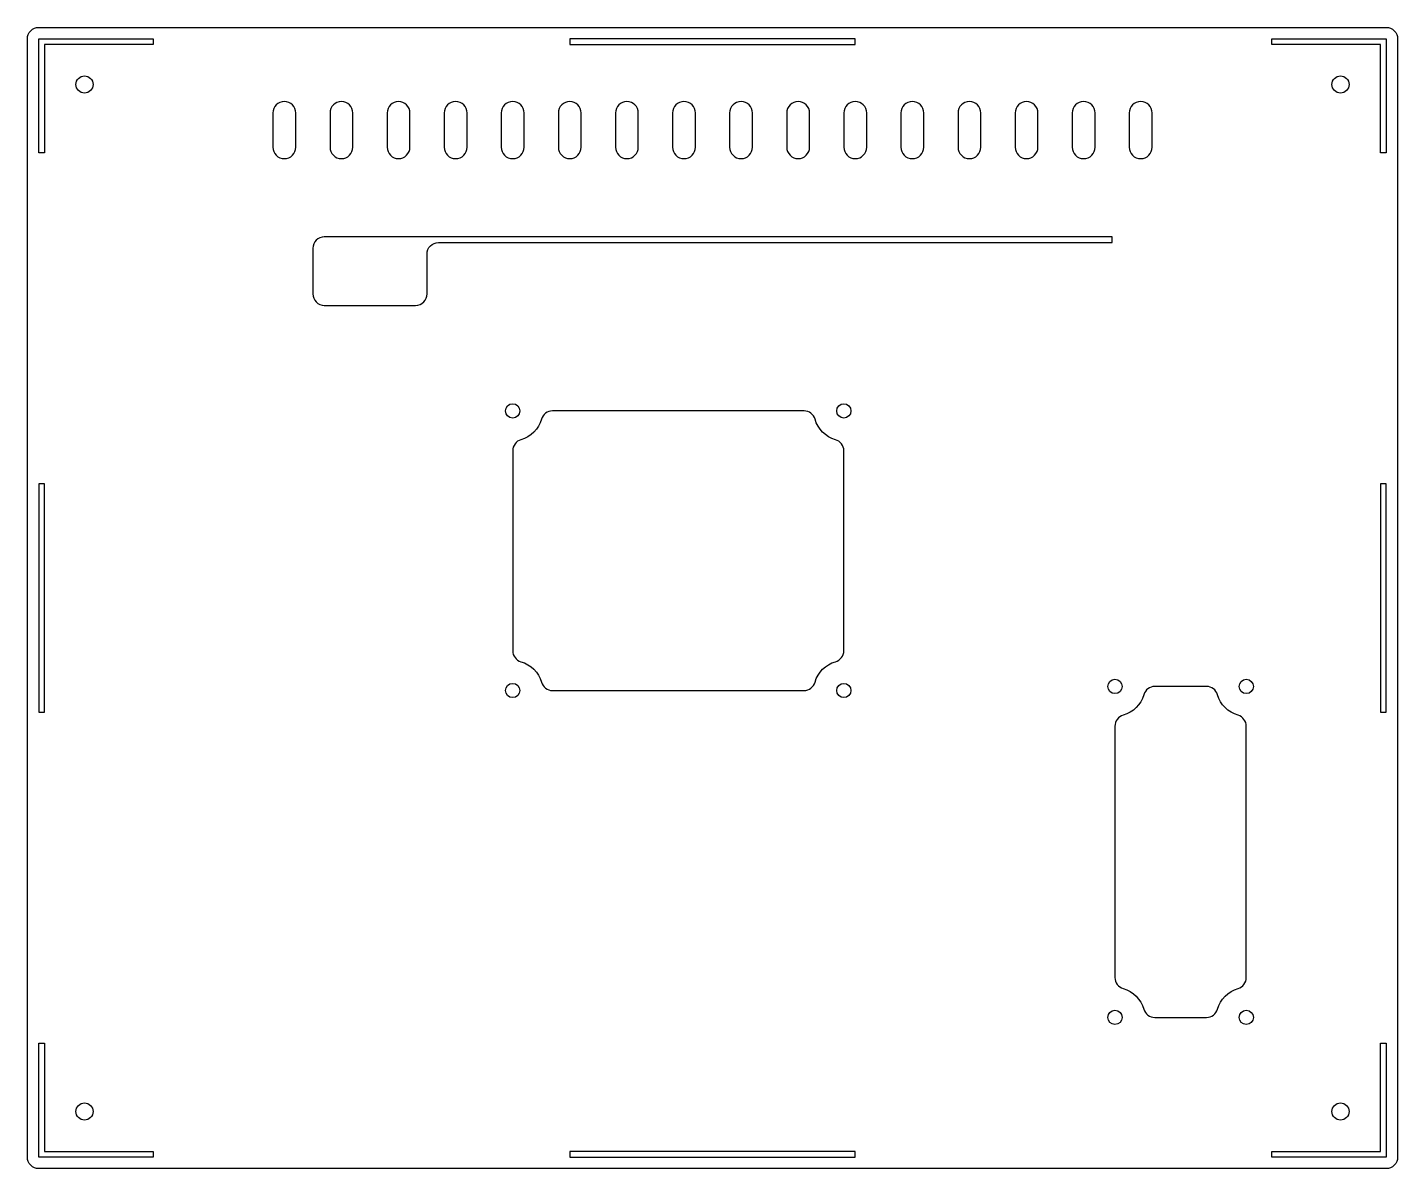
# Model space of a CAD drawing. Header units: millimetres. Extents: x -16 to 224, y -21 to 179.
import ezdxf

# ---------------------------------------------------------------- set-up
doc = ezdxf.new("R2010")
doc.units = ezdxf.units.MM
doc.layers.get('0').update_dxf_attribs({"linetype": 'CONTINUOUS'})

msp = doc.modelspace()

# ---------------------------------------------------------------- linework, layer by layer
for p, q in [((-13.6, 156.96), (-13.6, 176.96)), ((-13.6, 176.96), (6.41, 176.96)), ((-12.59, 175.96), (-12.59, 156.96)), ((6.41, 175.96), (-12.59, 175.96)), ((6.41, 176.96), (6.41, 175.96)), ((202.4, 175.96), (202.4, 176.96)), ((202.4, 176.96), (222.4, 176.96)), ((221.4, 175.96), (202.4, 175.96)), ((221.4, 156.96), (221.4, 175.96)), ((222.4, 176.96), (222.4, 156.96)), ((-12.59, 156.96), (-13.6, 156.96)), ((222.4, 156.96), (221.4, 156.96)), ((-13.6, -19.04), (-13.6, 0.96)), ((-13.6, 0.96), (-12.59, 0.96)), ((-12.59, 0.96), (-12.59, -18.04)), ((221.4, 0.96), (222.4, 0.96)), ((221.4, -18.04), (221.4, 0.96)), ((222.4, 0.96), (222.4, -19.04)), ((6.41, -19.04), (-13.6, -19.04)), ((-12.59, -18.04), (6.41, -18.04)), ((6.41, -18.04), (6.41, -19.04)), ((202.4, -19.04), (202.4, -18.04)), ((202.4, -18.04), (221.4, -18.04)), ((222.4, -19.04), (202.4, -19.04))]:
    msp.add_line(p, q)
for points in [[(222.4, 178.96, -0.414214), (224.41, 176.96), (224.41, -19.04, -0.414214), (222.4, -21.04), (-13.6, -21.04, -0.414214), (-15.6, -19.04), (-15.6, 176.96, -0.414214), (-13.6, 178.96)], [(31.41, 157.96), (31.41, 163.96, 1), (27.41, 163.96), (27.41, 157.96, 1)], [(41.41, 157.96), (41.41, 163.96, 1), (37.41, 163.96), (37.41, 157.96, 1)], [(51.41, 157.96), (51.41, 163.96, 1), (47.41, 163.96), (47.41, 157.96, 1)], [(61.41, 157.96), (61.41, 163.96, 1), (57.41, 163.96), (57.41, 157.96, 1)], [(71.41, 157.96), (71.41, 163.96, 1), (67.41, 163.96), (67.41, 157.96, 1)], [(81.41, 157.96), (81.41, 163.96, 1), (77.41, 163.96), (77.41, 157.96, 1)], [(91.41, 157.96), (91.41, 163.96, 1), (87.41, 163.96), (87.41, 157.96, 1)], [(101.41, 157.96), (101.41, 163.96, 1), (97.41, 163.96), (97.41, 157.96, 1)], [(107.41, 163.96), (107.41, 157.96, 1), (111.41, 157.96), (111.41, 163.96, 1)], [(121.41, 157.96), (121.41, 163.96, 1), (117.41, 163.96), (117.41, 157.96, 1)], [(131.41, 157.96), (131.41, 163.96, 1), (127.41, 163.96), (127.41, 157.96, 1)], [(141.41, 157.96), (141.41, 163.96, 1), (137.41, 163.96), (137.41, 157.96, 1)], [(151.41, 157.96), (151.41, 163.96, 1), (147.41, 163.96), (147.41, 157.96, 1)], [(161.41, 157.96), (161.41, 163.96, 1), (157.41, 163.96), (157.41, 157.96, 1)], [(171.41, 157.96), (171.41, 163.96, 1), (167.41, 163.96), (167.41, 157.96, 1)], [(181.41, 157.96), (181.41, 163.96, 1), (177.41, 163.96), (177.41, 157.96, 1)], [(54.41, 139.25, -0.414214), (56.41, 141.25), (174.41, 141.25), (174.41, 142.25), (36.41, 142.25, 0.414214), (34.41, 140.25), (34.41, 132.25, 0.414214), (36.41, 130.25), (52.41, 130.25, 0.414214), (54.41, 132.25)], [(127.41, 69.72), (127.41, 104.78, 0.33453), (125.96, 106.7, -0.258493), (122.36, 110.3, 0.33453), (120.44, 111.75), (76.38, 111.75, 0.33453), (74.46, 110.3, -0.258493), (70.86, 106.7, 0.33453), (69.41, 104.78), (69.41, 69.72, 0.33453), (70.86, 67.8, -0.258493), (74.46, 64.2, 0.33453), (76.38, 62.75), (120.44, 62.75, 0.33453), (122.36, 64.2, -0.258493), (125.96, 67.8, 0.33453)], [(196.46, 58.41, -0.258493), (192.86, 62.01, 0.33453), (190.94, 63.46), (181.87, 63.46, 0.33453), (179.95, 62.01, -0.258493), (176.35, 58.41, 0.33453), (174.9, 56.49), (174.9, 12.43, 0.33453), (176.35, 10.51, -0.258493), (179.95, 6.91, 0.33453), (181.87, 5.46), (190.94, 5.46, 0.33453), (192.86, 6.91, -0.258493), (196.46, 10.51, 0.33453), (197.9, 12.43), (197.9, 56.49, 0.33453)]]:
    msp.add_lwpolyline(points, format="xyb", close=True)
for points in [[(79.41, 176.96), (79.41, 175.96), (129.41, 175.96), (129.41, 176.96)], [(-13.6, 58.96), (-12.59, 58.96), (-12.59, 98.96), (-13.6, 98.96)], [(221.4, 98.96), (221.4, 58.96), (222.4, 58.96), (222.4, 98.96)], [(129.41, -19.04), (129.41, -18.04), (79.41, -18.04), (79.41, -19.04)]]:
    msp.add_lwpolyline(points, close=True)
for centre, radius in [((-5.59, 168.96), 1.5), ((214.4, 168.96), 1.5), ((69.41, 111.75), 1.25), ((127.41, 111.75), 1.25), ((69.41, 62.75), 1.25), ((127.41, 62.75), 1.25), ((174.9, 63.46), 1.25), ((197.9, 63.46), 1.25), ((174.9, 5.46), 1.25), ((197.9, 5.46), 1.25), ((-5.59, -11.04), 1.5), ((214.4, -11.04), 1.5)]:
    msp.add_circle(centre, radius)

doc.saveas('drawing.dxf')
